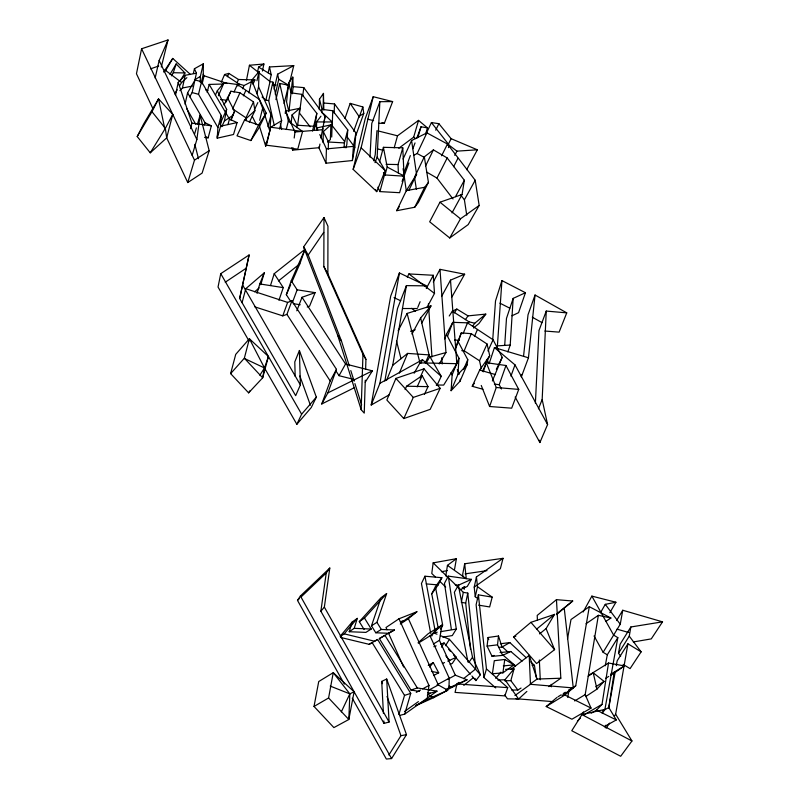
<?xml version="1.0" encoding="UTF-8"?>
<svg xmlns="http://www.w3.org/2000/svg" width="799" height="799" viewBox="0 0 799 799"><rect width="100%" height="100%" fill="white"/><g stroke="black" fill="none" stroke-linecap="round" stroke-linejoin="round"><path stroke-width="1.2" d="M365.632 369.178L365.932 359.41L327.86 273.907L327.95 226.227L323.994 217.538L303.58 246.991L337.737 335.44L361.158 409.667L364.244 413.133L365.283 380.164M365.932 359.41L362.966 354.396L323.815 266.447L323.994 217.538M316.534 130.117L316.584 121.927L320.948 116.205M201.328 82.367L203.246 74.337L203.345 63.78L194.437 68.734L193.388 73.368M200.269 82.317L200.329 76.514L203.345 63.78M316.714 130.407L316.754 127.95L330.886 124.874L330.367 139.565L327.6 142.082M319.29 109.713L319.46 99.176L323.455 93.403L323.835 110.022M321.957 112.799L322.027 109.333L319.46 99.176M323.116 108.694L323.455 93.403M323.066 142.602L323.315 131.625L330.886 124.874M324.004 103.041L334.521 103.93L355.905 132.954L354.806 147.336L352.369 160.549L326.002 163.216L326.421 148.894L319.8 134.562M331.725 137.058L332.174 121.967L323.136 113.338M445.662 689.597L448.968 687.839L449.248 678.181L430.022 635.844L441.997 625.058L439.44 640.319L455.32 675.185L467.025 679.789L445.822 690.466M328.249 149.233L328.479 142.022L323.315 131.625M361.158 409.667L362.966 354.396M256.938 93.693L258.566 86.801L259.096 71.471L251.765 80.2L248.898 92.954M322.027 109.333L332.764 110.761L332.204 125.693L344.649 141.573M354.117 691.754L349.842 693.862L348.823 719.5L333.882 727.599L314.017 706.456L318.731 681.537L333.243 672.678L354.117 691.754L348.823 719.5L328.599 697.966L333.243 672.678L349.842 693.862L341.323 711.859M334.152 113.178L334.521 103.93M515.155 397.013L539.884 442.556L547.585 424.529L542.171 399.58L546.256 311.071L566.751 312.858L559.11 332.134L544.888 331.036M374.991 162.656L377.158 157.053L379.855 101.693L392.629 101.593L384.349 123.246L378.626 123.356M535.38 403.225L538.965 330.576L546.256 311.071M370.007 157.143L371.765 123.485L379.855 101.693M344.099 147.675L344.379 142.911L347.755 129.887L332.764 110.761M347.755 129.887L346.846 144.379L345.947 147.875M482.576 371.086L489.717 355.715L487.06 344.009L471.27 333.682L461.303 332.893L458.246 341.832L467.775 359.67L467.095 364.813L460.014 381.253L451.105 390.691L457.957 374.401L458.966 358.212L446.471 334.322L452.773 322.337L467.475 322.826L493.083 339.755L502.181 357.353L492.364 380.983M223.53 84.015L209.158 84.424L229.483 119.131L237.083 122.577L233.508 134.502L217.218 138.177L217.907 127.54L221.243 115.456L201.528 81.738L195.066 79.96L187.605 92.804L185.038 104.2M217.218 138.177L220.564 126.202L221.243 115.456M507.824 351.92L510.211 345.058L513.158 298.397L525.442 292.724L501.932 280.589L495.52 300.913L492.663 340.614M451.105 390.691L452.134 374.871L458.966 358.212M504.728 345.088L506.486 318.392L513.158 298.397M496.638 348.154L497.407 345.857L501.932 280.589M376.958 130.637L375.22 154.716L373.642 160.759M352.369 160.549L353.418 146.377L355.905 132.954M259.116 125.093L265.697 146.187L269.792 130.866L271.111 114.776L258.566 86.801M265.697 146.187L266.007 142.522M521.587 374.471L521.328 376.908L528.459 357.802L535.05 295.011L566.751 312.858M523.555 356.214L528.009 314.816L535.05 295.011M285.233 113.528L285.493 111.201L299.835 108.284L297.598 125.593M292.354 93.783L293.183 86.652L292.774 77.123L288.639 82.786L286.561 101.912L288.938 111.77M502.681 655.37L497.527 644.843L498.496 636.004L488.079 637.502L487.09 646.111L492.084 656.369L502.681 655.37L510.811 651.485L522.047 661.153M289.068 110.582L292.774 77.123M291.056 123.515L292.084 114.886L299.835 108.284M319.93 144.08L319.33 147.675L292.674 150.132L292.983 147.705M294.202 138.027L294.971 131.985L285.493 111.201M415.5 705.647L427.185 699.455L428.963 685.412L399.001 618.766L416.888 611.744L408.399 618.686L400.309 624.039M296.838 127.65L297.158 125.213L292.084 114.886M288.639 82.786L291.096 92.844L301.942 94.362L299.505 113.148L310.182 126.801M454.571 569.268L456.399 558.691L433.158 562.876L431.78 573.492L435.255 576.888M302.731 95.89L303.81 87.62L293.183 86.652M192.14 155.425L196.864 139.495L200.1 115.166L209.188 150.691L202.107 173.103L187.755 182.552L166.681 137.857L165.353 128.359L151.98 111.7L158.542 98.896L172.754 114.377L166.681 137.857L150.252 152.819L137.208 136.539L143.74 123.825L158.542 98.896L164.644 128.12M460.014 381.253L460.284 379.235M320.868 611.215L326.242 573.003L329.797 568.049L324.354 607.11L320.868 611.215L383.969 723.395L389.083 722.036L386.686 679.02L381.702 681.397L383.44 713.517M502.891 672.868L504.768 659.475L494.301 660.703L492.404 673.747L502.891 672.868L514.017 664.848L504.768 659.475M312.499 131.056L316.833 113.378L301.942 94.362M604.354 726.561L616.289 719.949L608.788 707.475L614.061 673.207L624.349 665.927L608.528 663.01L589.552 674.835M314.187 130.457L316.833 113.378M591.24 713.197L596.563 710.121L602.027 704.368L608.528 663.01M456.399 558.691L447.45 565.362L445.792 575.879L447.74 577.248M452.004 212.884L462.062 194.497L464.359 180.264L447.2 157.962L433.418 149.872L424.319 156.834L415.021 176.14M583.01 714.326L583.4 711.939M320.928 138.107L325.043 116.484L303.81 87.62M322.596 131.016L323.006 128.599M324.024 122.547L325.043 116.484M557.003 697.407L546.206 706.546L571.934 719.22L591.03 708.074L585.188 694.611L598.371 615.31L610.915 618.017L605.732 621.492M386.596 380.294L392.709 365.323L406.411 285.623L426.606 285.862L399.43 272.948L390.711 296.099L371.185 405.033L389.403 394.716M546.206 706.546L564.863 695.03L575.729 685.792L589.302 606.701L610.915 618.017M384.848 381.053L397.512 308.514L406.411 285.623M567.749 697.477L569.028 690.166M614.301 716.204L615.649 714.216L627.924 643.814L641.118 651.864L630.081 668.623L623.13 664.408M620.683 656.129L618.516 653.252L629.262 636.154L630.86 626.975L662.541 621.842L651.275 638.89L633.307 641.957M371.185 405.033L379.915 383.31L399.43 272.948M567.5 638.99L570.995 619.525L589.302 606.701M605.243 727.679L605.682 725.252M608.718 708.224L615.22 671.739M616.299 665.667L617.168 660.803L627.924 643.814M618.516 653.252L620.124 644.204L630.86 626.975M602.256 713.407L604.913 709.402L617.827 637.652L613.602 635.065L591.869 596.114L583.14 612.024M605.262 665.777L607.28 654.81L603.135 652.304L620.254 624.209L622.761 610.256L662.541 621.842M478.132 598.781L475.255 596.743L474.216 587.125L500.364 568.678L503.05 558.311L464.688 563.764L462.701 574.221L462.961 576.678M221.802 126.691L224.369 121.019L226.646 109.393L217.288 90.796L224.03 82.687L237.403 84.494L259.375 99.406L266.177 113.138L258.397 128.799L250.856 140.564L237.013 135.84L244.494 120.1L254.911 110.691L253.493 101.902L239.95 92.794L230.911 91.226L224.03 104.959M217.188 136.899L217.648 134.602M246.392 80.619L249.438 65.258L263.92 64L262.422 71.041M433.158 562.876L463.32 592.349L461.333 602.356L465.707 603.065L470.551 649.487M462.301 587.565L464.239 588.943L464.688 586.666M295.171 376.379L294.791 361.917L299.395 350.491L300.364 384.928L295.67 395.665L239.67 298.486L249.108 254.961L220.744 273.667L218.037 287.031L249.018 340.993M239.67 298.486L249.108 254.961M161.288 67.026L168.02 39.95L141.593 48.769L136.459 73.748L152.899 108.614M465.707 603.065L467.775 593.088L463.32 592.349M257.618 71.8L258.596 67.096L263.92 64M175.53 95.101L178.207 82.407L185.198 75.286L196.424 73.208L194.437 68.734M179.845 90.667L182.432 88.01L185.198 75.286M474.216 587.125L476.434 576.928L503.05 558.311M268.174 72.789L269.453 66.946L293.752 65.618L289.797 81.788M269.663 81.688L271.221 74.716L269.453 66.946M274.297 125.593L268.714 100.634L265.897 100.105L270.042 81.568L249.438 65.258M475.255 596.743L477.502 586.706L476.434 576.928M268.714 100.634L272.898 82.137L270.042 81.568M155.146 78.052L159.151 60.494L168.02 39.95M458.856 682.406L456.978 683.904L455.05 692.403L504.818 695.889L507.735 687.649L486.461 668.923L478.391 594.846L492.184 597.133L489.647 606.94L478.581 605.143M274.137 89.268L277.593 74.197L293.752 65.618M478.391 594.846L476.114 604.743L483.964 677.562L495.75 687.919M189.693 96.829L192.15 92.574L196.424 73.208M256.938 80.779L259.096 71.471M275.275 94.282L278.751 79.261L277.593 74.197M275.945 99.595L279.72 83.466L288.609 85.213L284.144 103.53M272.898 82.137L281.638 120.679L270.661 127.231L266.427 145.228L297.777 149.143L302.571 131.475L288.349 121.178L279.72 83.466M377.158 157.053L385.188 170.596L376.758 191.64L353.148 169.378L361.118 147.825L373.213 96.699L392.629 101.593M353.148 169.378L365.243 118.612L373.213 96.699M217.907 127.54L198.522 94.292L201.528 81.738M190.581 128.679L191.91 123.146L178.207 82.407M202.157 83.795L204.085 75.775L203.246 74.337M279.58 129.068L281.638 120.679M259.655 120.289L262.661 108.205L251.765 80.2M207.171 92.364L209.158 84.424M286.232 129.548L288.349 121.178M204.424 124.904L204.993 122.706L187.605 92.804M230.621 373.622L244.344 358.222L249.398 338.746L268.424 356.504L262.671 377.827L248.609 392.848L230.621 373.622L235.725 354.366L249.398 338.746L264.509 367.969L296.848 424.289L311.26 407.55L316.334 397.143L299.395 350.491M267.965 126.731L271.111 114.776M242.057 302.731L245.782 288.689L264.249 272.849L260.754 284.754M204.554 137.358L208.139 137.837L211.355 125.803L204.993 122.706M379.525 161.957L383.41 147.316L402.776 147.825L403.914 172.904L402.886 176.449M521.028 688.059L517.862 690.016L510.841 680.628L514.037 668.883L505.557 669.372M383.41 147.316L387.195 167.041L404.424 176.199L399.61 192.699L379.915 191.6L384.479 174.921L383.45 172.674M384.898 175.4L387.195 167.041M394.197 147.835L397.512 135.8L418.536 120.389L427.465 127.88L425.687 133.813M398.411 173.253L398.042 164.544L402.776 147.825M227.915 124.584L229.483 119.131M483.964 677.562L486.461 668.923M231.041 120.289L234.536 111.341L227.365 97.428M398.821 148.224L413.682 137.148L418.536 120.389M194.686 133.693L196.384 127.91M197.393 124.434L200.1 115.166M257.058 293.313L259.795 283.935L264.249 272.849M399.57 715.435L404.703 714.136L410.746 693.382L377.647 639.49L374.571 641.227L344.219 633.857L340.364 636.493M417.857 137.518L421.013 126.781L427.465 127.88M398.891 714.506L404.514 695.38L372.164 642.626L369.148 644.334L340.584 637.442M187.755 182.552L194.497 160.16L209.188 150.691M352.229 621.972L349.213 631.729L354.217 628.344L357.273 618.376L352.229 621.972L340.204 636.204M270.491 285.543L274.207 273.707L305.048 249.258L299.845 263.8L291.645 282.566M483.295 371.835L486.291 362.686L505.957 365.503L518.731 389.403L511.68 408.179L489.607 406.501L481.248 385.458M171.405 75.855L173.273 72.709L176.17 63.94L184.978 72.959L179.945 81.288M489.108 363.715L494.441 347.595L528.459 357.802M375.79 632.778L381.313 629.452L394.436 629.982L388.664 633.287L375.79 632.778L371.495 625.797L376.928 622.321L386.616 593.637L381.063 597.672L359.3 621.642L364.094 629.462M371.495 625.797L380.664 598.841M278.941 300.304L283.265 287.63L274.207 273.707M268.424 356.504L264.509 367.969L262.671 377.827L244.344 358.222M344.948 118.512L350.172 103.381L362.856 106.936L363.775 113.438L355.895 135.301M525.442 292.724L518.571 312.659L511.979 315.785M489.607 406.501L496.239 387.495L486.291 362.686M501.482 388.983L499.215 384.719L505.957 365.503M290.786 301.553L286.332 294.711L291.245 280.779L305.048 249.258M353.647 131.376L359.001 116.394L363.775 113.438M359.141 117.333L362.856 106.936M510.941 376.129L514.995 364.863L494.441 347.595M254.851 306.866L282.766 315.875L287.63 302.402L291.895 300.883L336.479 369.348L327.86 392.888L321.747 403.994L354.067 387.825M321.747 403.994L330.197 380.983L336.479 369.348M282.766 315.875L286.921 314.367L291.895 300.883M402.087 181.393L408.888 163.006M292.474 302.362L297.138 289.807L291.245 280.779M403.914 172.904L410.326 155.605M412.893 148.684L415.031 142.921M416.738 138.307L421.013 126.781M444.763 338.936L446.471 334.322M447.52 336.359L452.773 322.337M296.799 310.791L302.022 297.288L315.116 292.634L309.573 306.157L307.245 306.996M455.39 347.825L461.303 332.893M455.09 349.782L458.246 341.832M463.12 333.692L467.475 322.826M538.406 408.788L542.171 399.58M417.777 307.395L420.104 301.722M461.762 350.631L464.179 350.801L471.27 333.682M395.904 378.406L386.856 400.039L403.805 418.576L430.192 409.348L440.169 388.314L424.019 368.828L395.904 378.406L413.283 397.413L440.169 388.314M399.35 373.123L407.62 353.408L428.903 354.886L441.228 376.319L437.033 385.258M474.456 336.539L477.353 329.677M215.42 95.141L217.288 90.796M221.293 82.177L224.579 74.507L228.854 73.398L238.492 79.481L254.951 79.94L252.953 84.245M463.53 369.597L467.775 359.67M218.387 95.76L224.03 82.687M227.435 76.674L228.854 73.398M405.113 389.592L406.581 386.217L422.172 375.63L428.014 386.636L424.429 394.446M286.332 294.711L290.676 284.774M420.983 363.136L422.481 359.71L441.228 376.319M226.127 102.022L230.911 91.226M425.368 362.866L428.903 354.886M237.033 82.736L238.492 79.481M419.984 377.877L424.019 368.828M234.017 92.065L237.403 84.494M219.945 124.334L226.646 109.393M417.138 386.906L422.172 375.63M403.805 418.576L413.283 397.413M237.942 86.082L238.911 83.925L224.579 74.507M481.308 368.758L479.52 360.768L487.06 344.009M233.108 107.825L239.95 92.794M242.586 88.749L244.055 85.523L254.951 79.94M487.959 350.961L493.083 339.755M482.906 389.263L472.239 386.297L479.67 370.087L489.717 355.715M231.131 118.771L234.536 111.341M403.076 159.071L411.585 140.524L426.896 132.874L447.48 144.04L475.205 180.264L479.17 205.463L468.164 224.619L449.737 237.972L429.672 221.802L439.979 202.207L462.062 194.497M243.385 95.84L245.852 90.477M426.267 133.503L431.41 122.587L438.871 123.675L451.135 138.686L477.343 149.803L466.656 169.698M413.922 155.186L417.148 153.528L426.896 132.874M296.848 424.289L301.623 414.182L316.334 397.143M246.282 119.96L245.942 117.793L253.493 101.902M424.319 156.834L428.424 182.402L418.416 202.387L414.721 207.251L396.713 210.716L406.351 190.621L416.569 174.382L411.585 140.524M435.735 130.187L438.871 123.675M438.222 628.314L431.75 593.837L438.152 584.918L441.887 577.707L424.948 576.219L421.443 583.5L430.661 633.287M254.292 109.992L257.857 102.582M249.338 122.257L254.911 110.691M408.988 190.102L416.569 174.382M425.577 165.952L433.418 149.872M496.319 369.328L502.181 357.353M250.856 140.564L258.566 124.984L266.177 113.138M407.29 277.133L408.878 273.927L433.258 275.275L434.506 293.433L426.886 307.595M414.721 207.251L424.678 187.296L428.424 182.402M441.597 155.795L447.48 144.04M447.909 145.108L451.135 138.686M448.409 147.645L449.487 145.508L431.41 122.587M453.013 198.961L436.983 178.077L447.2 157.962M454.761 155.366L456.938 151.141L477.343 149.803M431.75 593.837L435.415 586.726L441.887 577.707M398.122 330.826L407.12 313.428L431.001 305.877L421.632 323.186M453.582 166.701L457.967 158.282M426.296 288.529L433.258 275.275M172.754 114.377L165.353 128.359L150.252 152.819M433.288 282.007L439.989 269.343L464.658 274.207L451.844 297.058M459.745 589.852L467.265 586.446L471.42 579.355L448.289 576.129L444.464 583.34L451.385 629.492M411.974 334.062L420.644 317.912L431.001 305.877M455.51 196.634L464.359 180.264M441.527 296.509L450.496 280.139L464.658 274.207M466.736 215.161L464.399 199.79L475.205 180.264M354.506 379.575L339.046 375.7L345.548 363.994L302.022 297.288M449.737 237.972L460.484 218.816L479.17 205.463M471.42 579.355L458.346 585.228L454.371 592.289L467.974 662.081M414.112 373.243L419.994 362.866L407.12 313.428M431.74 636.054L433.587 632.808L437.183 632.219M433.458 633.198L435.056 630.391L439.84 627.205M600.478 612.723L605.262 604.344L615.929 602.246L609.837 612.683M425.977 363.375L429.562 357.143L420.644 317.912M440.529 629.063L442.716 625.297L435.415 586.726M163.685 72.03L172.744 58.427L190.402 74.437M165.343 71.081L172.744 58.427M169.967 74.437L176.17 63.94M439.22 363.915L445.962 352.539L439.989 269.343M546.087 628.593L554.526 614.381L530.906 622.341L513.547 636.943L536.578 663.54L554.586 649.657L546.087 628.593L539.565 633.887M137.208 136.539L151.98 111.7M616.578 620.583L622.761 610.256M174.691 93.932L177.208 89.778M179.725 85.623L181.613 82.517L186.886 77.673M441.487 647.18L444.064 642.955L456.369 657.307L452.304 663.42L450.177 664.369M450.496 280.139L456.838 363.675L443.675 385.088L436.224 384.998M607.28 654.81L617.827 637.652M445.502 645.702L449.447 639.33L440.389 635.605M448.289 576.129L456.319 629.073L452.294 635.565L442.856 637.143M352.269 698.206L386.346 759.05L391.58 758.571L406.481 734.651L386.686 679.02M388.883 754.985L400.958 735.699L406.481 734.651M396.713 210.716L399.23 206.691M365.213 382.252L372.404 370.846L345.548 363.994M604.913 709.402L581.952 714.606L571.764 730.735L620.693 756.273L631.959 740.973L615.649 714.216M248.609 392.848L249.937 390.771M259.875 375.22L264.509 367.969L244.574 358.551M449.238 315.995L452.344 311.181L456.828 309.053L468.014 315.875L485.812 314.107L478.951 323.515L473.527 328.019M454.311 312.908L456.828 309.053M344.359 684.084L297.488 600.389L300.404 595.984L329.797 568.049M606.171 728.129L609.557 723.155M349.303 365.852L341.463 341.033L308.214 255.021L323.725 232.399M465.398 319.66L468.014 315.875M472.239 386.297L474.346 383.27M467.725 323.695L469.033 321.827L474.786 323.225L485.812 314.107M468.933 662.291L472.509 657.237L458.346 585.228M472.788 326.012L474.786 323.225M471.929 675.994L475.934 680.578L480.379 674.775L472.509 657.237M497.807 679.999L504.968 679.769L514.037 668.883M495.71 678.351L500.913 672.159M344.219 633.857L357.273 618.376M429.572 666.995L433.288 662.631L438.681 672.798L433.617 675.505M585.697 696.568L596.973 689.138L604.014 681.377L593.218 672.778L588.134 676.234M359.3 621.642L364.484 618.056L386.616 593.637M457.957 374.401L467.095 364.813M577.377 721.207L580.483 717.961M297.488 600.389L299.285 598.671M301.083 596.963L326.242 573.003M504.688 694.9L507.485 698.845L518.611 699.015L526.871 691.435M418.097 642.776L428.134 633.767L441.997 625.058M556.474 614.631L572.723 601.018L556.464 599.659L537.208 615.42L537.437 620.374M254.661 291.815L259.156 287.92M536.778 629.003L554.526 614.381M400.868 622.811L416.888 611.744M463.78 685.382L473.477 677.582M278.481 280.908L299.845 263.8M392.709 365.323L407.62 353.408M463.55 678.651L475.765 668.903L467.775 593.088M556.873 613.652L572.723 601.018M511 669.382L529.198 655.4L537.068 679.06L530.246 684.004M514.946 695.529L530.466 684.304L573.273 687.929L564.264 608.429M404.703 714.136L437.013 691.155L417.308 687.939L410.976 690.046L379.345 638.561L384.948 635.355L417.308 687.939M404.494 711.48L418.396 701.622M427.325 695.29L430.301 693.172L437.013 691.155M548.853 686.621L560.828 678.221L556.464 599.659M586.047 623.739L598.371 615.31M562.116 695.46L573.273 687.929M399.001 618.766L385.997 627.505L387.006 629.762M225.228 282.227L245.782 268.504M595.804 686.81L604.014 681.377M224.369 121.019L233.478 114.996M364.484 618.056L371.225 629.033L365.892 632.389L349.213 631.729M418.386 643.095L430.022 635.844M558.042 696.758L561.168 694.83M563.245 693.532L565.322 692.244M568.449 690.306L575.729 685.792M433.477 643.944L439.44 640.319M610.486 674.366L624.349 665.927M605.562 678.371L608.748 676.433M610.875 675.145L614.061 673.207M574.671 700.943L585.188 694.611M314.017 706.456L328.599 697.966M583.879 714.905L602.027 704.368M369.148 644.334L377.647 639.49M602.346 711.16L608.788 707.475M379.345 638.561L394.436 629.982M498.516 647.41L502.042 647.01L509.842 642.586L526.241 657.757M194.477 79.81L200.329 76.514M379.915 383.31L422.481 359.71M428.274 665.417L433.288 662.631M416.269 692.373L420.494 690.056M422.611 688.898L428.963 685.412M437.023 684.843L449.248 678.181M287.121 85.253L289.238 84.105M448.159 679.09L455.32 675.185M428.713 690.176L438.321 684.973L447.73 690.266L433.687 697.667L415.63 705.757M327.86 392.888L372.404 370.846M492.084 656.369L494.072 655.42M448.968 687.839L467.025 679.789M427.185 699.455L447.73 690.266M442.386 663.5L444.534 662.551M447.77 661.123L456.369 657.307M400.359 621.842L403.675 620.533M433.847 646.691L436.124 645.862M440.658 644.204L444.064 642.955M150.532 68.854L158.731 65.997M513.547 636.943L515.874 636.154M410.516 331.275L415.2 329.737M404.514 695.38L410.746 693.382M429.562 357.143L445.962 352.539M220.564 126.202L237.083 122.577M182.432 88.01L192.389 86.092M441.378 571.714L447.38 570.606M406.351 190.621L424.678 187.296M440.768 631.629L456.319 629.073M465.138 573.862L487 570.646M500.334 643.764L509.842 642.586M487.09 646.111L497.527 644.843M500.054 652.573L510.811 651.485M503.32 665.927L514.017 664.848M326.421 148.894L353.418 146.377M294.971 131.985L322.327 129.728M272.519 85.183L276.104 84.954M532.184 665.477L534.451 665.337L536.249 677.362M497.407 345.857L510.211 345.058M537.068 679.06L560.828 678.221M504.788 680.808L510.841 680.628M511.71 690.056L517.862 690.016M402.456 308.524L417.318 308.524M316.584 121.927L332.174 121.967M386.087 164.334L398.042 164.544M406.581 386.217L428.014 386.636M173.273 72.709L184.978 72.959M419.994 362.866L456.838 363.675M454.551 340.074L459.325 340.194M354.217 628.344L371.225 629.033M328.479 142.022L344.379 142.911M297.158 125.213L313.238 126.232M384.479 174.921L404.424 176.199M456.978 683.904L507.735 687.649M515.994 698.726L552.998 701.622M496.239 387.495L518.731 389.403M426.217 583.909L438.152 584.918M220.564 99.495L226.556 100.255M270.661 127.231L302.571 131.475M494.391 384.069L499.215 384.719M455.27 584.818L458.866 585.307M191.91 123.146L211.355 125.803M293.223 303.68L300.224 304.739M259.795 283.935L283.265 287.63M297.138 289.807L315.116 292.634M410.976 690.046L419.425 691.415M427.884 692.783L430.301 693.172M431.43 671.41L438.681 672.798M367.63 119.191L373.602 120.639M381.962 122.666L384.349 123.246M377.358 148.864L383.32 150.322M378.167 130.936L397.512 135.8M591.869 596.114L615.929 602.246M192.15 92.574L198.522 94.292M479.67 370.087L495.51 374.591M616.978 629.163L628.803 632.508M238.911 83.925L244.055 85.523M245.782 288.689L287.63 302.402M205.603 89.878L207.87 90.627M204.085 75.775L227.176 83.495M244.494 120.1L258.566 124.984M449.058 686.131L452.514 687.47M330.257 686.101L349.842 693.862M433.587 632.808L436.983 634.206M394.037 297.647L400.689 300.754M206.052 136.829L208.139 137.837M564.863 695.03L591.03 708.074M596.563 710.121L616.289 719.949M499.904 303.151L509.792 308.184M581.952 714.606L631.959 740.973M417.148 153.528L424.579 157.513M532.294 317.213L541.952 322.586M429.572 695.37L433.687 697.667M426.596 172.055L436.983 178.077M258.596 67.096L271.221 74.716M278.751 79.261L288.609 85.213M452.344 311.181L469.033 321.827M464.179 350.801L479.52 360.768M232.619 108.894L245.942 117.793M447.45 565.362L466.266 578.726L464.688 563.764M477.502 586.706L492.184 597.133M449.487 145.508L456.938 151.141M164.914 69.922L181.613 82.517M411.635 308.324L415.48 311.23M408.878 273.927L434.506 293.433M262.052 97.069L265.897 100.105M439.979 202.207L460.484 218.816M413.682 137.148L415.44 138.627M502.791 654.92L515.565 665.907M530.806 661.971L534.451 665.337M501.812 646.371L508.024 652.114M361.118 147.825L385.188 170.596M439.6 581.133L445.692 587.075M449.447 639.33L480.379 674.775M448.708 649.377L450.306 651.215M453.512 654.88L470.331 674.156M530.906 622.341L554.586 649.657M445.842 655.889L449.877 660.593M460.574 194.906L464.399 199.79M605.262 604.344L620.254 624.209M629.262 636.154L641.118 651.864M346.886 136.569L354.806 147.336M314.616 124.604L316.823 127.62M504.968 679.769L518.611 699.015M350.172 103.381L359.001 116.394M337.737 335.44L341.463 341.033M335.69 370.546L339.046 375.7M286.921 314.367L330.197 380.983M376.928 622.321L381.313 629.452M375.55 189.593L376.758 191.64M186.616 108.494L195.775 124.284M242.896 285.483L300.364 384.928M303.58 246.991L308.214 255.021M220.744 273.667L301.623 414.182M324.354 607.11L389.083 722.036M300.404 595.984L391.58 758.571M594.066 635.954L603.135 652.304M514.995 364.863L547.585 424.529M323.815 266.447L327.86 273.907M457.238 369.717L459.545 374.052M450.986 372.664L452.134 374.871M487.04 359.77L488.698 362.976M252.254 116.314L256.349 124.644M159.151 60.494L196.864 139.495M141.593 48.769L194.497 160.16M316.754 127.95L317.762 130.147M318.551 147.016L326.002 163.216M377.897 187.166L379.915 191.6M291.645 147.875L292.674 150.132M408.399 618.686L438.321 684.973M474.976 678.421L475.934 680.578M388.514 633.148L403.625 667.005M299.855 375.959L310.412 405.213M381.702 681.397L382.521 683.704M387.026 696.418L400.958 735.699M498.496 636.004L502.042 647.01M488.079 637.502L488.758 639.649M350.801 370.586L354.157 381.223M354.906 383.59L361.627 404.863M262.661 108.205L269.792 130.866M396.504 340.983L401.018 358.691M194.846 144.329L198.482 158.721M593.218 672.778L596.973 689.138M280.289 123.495L281.647 129.498M539.385 440.209L539.884 442.556M424.948 576.219L435.056 630.391M414.511 177.208L416.369 189.203M403.125 168.659L403.475 171.136M403.825 173.603L406.292 190.891M551.17 684.353L551.43 686.82M463.979 586.486L464.239 588.943M441.767 357.742L442.197 363.954M428.434 303.7L431.949 356.923M383.84 720.928L383.969 723.395M539.335 660.004L540.274 679.829M529.198 655.4L530.466 684.304"/></g></svg>
